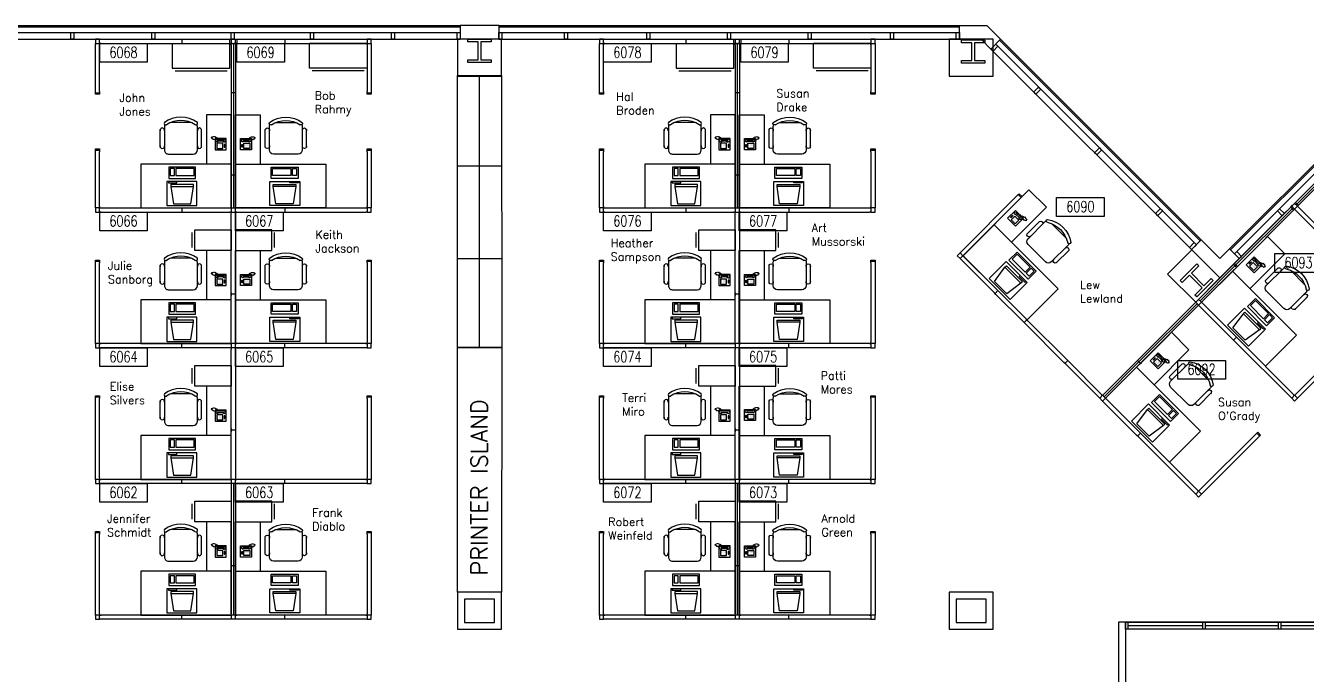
# Model space of a CAD drawing. Header units: millimetres. Extents: x 21174 to 87324, y 2476 to 67413.
# Drawn here: x 50052 to 73922, y 55317 to 67412 of the extents above; entities that cross this region are included whole.
import ezdxf
from ezdxf.enums import TextEntityAlignment as Align

# ---------------------------------------------------------------- set-up
doc = ezdxf.new("R2010")
doc.units = ezdxf.units.MM
doc.header["$MEASUREMENT"] = 0
for name, color, linetype in [('CHAIRS', 4, 'Continuous'), ('CPU', 6, 'Continuous'), ('E-B-FURR', 6, 'Continuous'), ('E-B-GLAZ', 8, 'Continuous'), ('E-B-MULL', 8, 'Continuous'), ('E-B-SHEL', 2, 'Continuous'), ('E-C-HEAD', 5, 'Continuous'), ('E-S-COLM', 8, 'Continuous'), ('EMPLOYEE', 1, 'Continuous'), ('FILE_CABINETS', 1, 'Continuous'), ('FURNITURE', 3, 'Continuous'), ('PANELS_201', 6, 'Continuous'), ('PHONES', 4, 'Continuous'), ('PRINTER_ISLAND', 7, 'Continuous'), ('RMNUM', 40, 'Continuous')]:
    doc.layers.add(name, color=color, linetype=linetype)
doc.styles.add('ARCHITXT', font='simplex.shx')
doc.styles.add('ROMANS', font='romans', dxfattribs={"width": 0.75, "height": 8})

# ---------------------------------------------------------------- blocks, each defined once
blk = doc.blocks.new('RMNUM')
at = {"layer": 'RMNUM'}
blk.add_lwpolyline([(-16.33354, 6.674702), (18.388073, 6.674702), (18.388073, -6.982766), (-16.33354, -6.982766), (-16.33354, 6.674702)], dxfattribs=at)
at = {"layer": 'RMNUM', "style": 'ROMANS', "width": 0.75}
blk.add_attdef('NUMBER', text='', height=8, dxfattribs=at).set_placement((1.027267, 0.114097), align=Align.MIDDLE_CENTER)
blk = doc.blocks.new('RECTANG')
for p, q in [((1, 1), (0, 1)), ((0, 1), (0, 0)), ((1, 0), (1, 1)), ((0, 0), (1, 0))]:
    blk.add_line(p, q)
blk = doc.blocks.new('IBMAT', base_point=(61, 306))
for p, q in [((75, 307), (75, 306)), ((81, 307), (75, 307)), ((81, 306), (81, 307))]:
    blk.add_line(p, q)
at = {"xscale": 21, "yscale": 17, "zscale": 21}
blk.add_blockref('RECTANG', (61, 306), dxfattribs=at)
blk = doc.blocks.new('KEYBOARD', base_point=(60, 294))
for p, xscale, yscale, zscale in [((60, 294), 19, 8, 19), ((61, 295), 13, 5, 13), ((75, 295), 3, 5, 3)]:
    blk.add_blockref('RECTANG', p, dxfattribs=dict(xscale=xscale, yscale=yscale, zscale=zscale))
blk = doc.blocks.new('COMPUTER')
for p, q in [((-6.64, 16.23), (-8.5, 3.5)), ((6.08, 16.23), (-6.64, 16.23)), ((8, 3.5), (6.08, 16.23)), ((-8.5, 3.5), (-8.5, 2.04)), ((8, 3.5), (-8.5, 3.5)), ((-8.5, 2.04), (8, 2.04)), ((8, 2.04), (8, 3.5))]:
    blk.add_line(p, q)
at = {"xscale": 1.033846153846154, "yscale": 1.033846153846154, "zscale": 1.033846153846154}
for name, p in [('IBMAT', (-10.86, 0)), ('KEYBOARD', (-10.05, -10.5))]:
    blk.add_blockref(name, p, dxfattribs=at)
blk = doc.blocks.new('DESK2')
for p, q in [((33, 0), (-33, 0)), ((-33, 0), (-33, -68)), ((33, -32), (33, 0)), ((-33, -32), (33, -32)), ((-15, -68), (-15, -32)), ((-33, -68), (-15, -68))]:
    blk.add_line(p, q)
blk = doc.blocks.new('CHAIR7')
for p, q in [((20, 12), (3, 12)), ((5.12, 15.04), (17.88, 15.04)), ((0, 9), (0, -9)), ((23, -7.44), (23, 7.44)), ((3, -12), (20, -12)), ((5.12, -15), (17.88, -15))]:
    blk.add_line(p, q)
for centre, radius, start, end in [((3, 9), 3, 90, 180), ((5.56, 13.54), 1.56, 73.7398, 286.2602), ((17.44, 13.54), 1.56, 253.7398, 106.2602), ((20, 9), 3, 62.41556, 90), ((22.34, 11.12), 1.1, 53.30994, 212.02741), ((4.82, 0), 19.64, 327.57575, 32.42425), ((7, 0), 20, 323.1301, 36.8699), ((3, -9), 3, 180, 270), ((5.56, -13.5), 1.56, 73.7398, 286.2602), ((17.44, -13.5), 1.56, 253.7398, 106.2602), ((20, -9), 3, 270, 297.58444), ((22.34, -11.12), 1.1, 147.97259, 306.69006)]:
    blk.add_arc(centre, radius, start, end)
blk = doc.blocks.new('FNPHONE')
for p, q in [((-9.1, 0.22), (-9.7, 0.02)), ((-8.9, 0.62), (-9.5, 0.42)), ((-8.7, 1.02), (-9.3, 0.82)), ((-8.5, 1.42), (-9.1, 1.22)), ((-8.3, 1.82), (-8.9, 1.62)), ((-7.14, 0.56), (-7.5, -0.58)), ((-7.29, 6.54), (-7.29, 1.54)), ((-6.29, 6.54), (-6.29, 1.54)), ((-3.87, 4.85), (-3.87, 4.85)), ((-3.87, 3.91), (-3.87, 3.91)), ((-3.87, 2.97), (-3.87, 2.97)), ((-3.87, 2.03), (-3.87, 2.03)), ((-2.94, 4.85), (-2.94, 4.85)), ((-2.94, 3.91), (-2.94, 3.91)), ((-2.94, 2.97), (-2.94, 2.97)), ((-2.94, 2.03), (-2.94, 2.03)), ((-2, 4.85), (-2, 4.85)), ((-2, 3.91), (-2, 3.91)), ((-2, 2.97), (-2, 2.97)), ((-2, 2.03), (-2, 2.03)), ((-9.3, -0.18), (-9.9, -0.38)), ((-9.3, -0.58), (-9.9, -0.78)), ((-9.3, -0.98), (-9.9, -1.18)), ((-9.3, -1.38), (-9.9, -1.58)), ((-9.1, -1.78), (-9.7, -1.98)), ((-8.9, -2.18), (-9.5, -2.38)), ((-8.43, -2.46), (-9.03, -2.66)), ((-7.9, -1.98), (-8.5, -2.18)), ((-7.7, -1.58), (-8.3, -1.78)), ((-7.5, -1.18), (-8.1, -1.38)), ((-7.3, -0.78), (-7.9, -0.98))]:
    blk.add_line(p, q)
for centre, start, end in [((-6.79, 6.54), 298.49146, 241.50854), ((-6.79, 1.54), 118.49146, 61.50854)]:
    blk.add_arc(centre, 1.05, start, end)
for p, xscale, yscale, zscale in [((-8.21, 0), 8.20528234483245, 8.104073169521023, 8.20528234483245), ((-4.81, 1.25), 3.75, 4.375, 3.75), ((-4.03, 6.72), 2.03125, 0.46875, 2.03125)]:
    blk.add_blockref('RECTANG', p, dxfattribs=dict(xscale=xscale, yscale=yscale, zscale=zscale))
blk = doc.blocks.new('FC15X27A')
for p, q in [((7.53125, 0), (-7.53125, 0)), ((-7.53125, 0), (-7.53125, -26.5)), ((7.53125, -26.5), (7.53125, 0)), ((-7.53125, -26.5), (7.53125, -26.5)), ((-5.53125, -28.5), (5.53125, -28.5))]:
    blk.add_line(p, q)
blk = doc.blocks.new('FC42X18D')
for p, q in [((-21, 0), (-21, -18)), ((-21, 0), (21, 0)), ((21, -18), (21, 0)), ((-21, -18), (21, -18)), ((-19, -20), (19, -20))]:
    blk.add_line(p, q)

msp = doc.modelspace()

# ---------------------------------------------------------------- linework, layer by layer
at = {"layer": 'E-B-FURR'}
for p, q in [((49669, 67157), (58153, 67157)), ((58869, 67157), (67455, 67157)), ((76758, 67157), (72672, 63068)), ((68041, 66976), (71787, 63231)), ((71335, 62779), (71859, 62255)), ((70422, 56288), (70422, 51739)), ((70550, 56288), (70422, 56288)), ((74971, 56288), (70550, 56288)), ((70550, 56288), (70550, 51867)), ((74843, 56160), (70550, 56160))]:
    msp.add_line(p, q, dxfattribs=at)
for points in [[(58920, 67157), (58102, 67157), (58102, 66467), (58920, 66467)], [(68082, 67157), (67264, 67157), (67264, 66467), (68082, 66467)], [(58920, 56848), (58102, 56848), (58102, 56158), (58920, 56158)], [(68082, 56848), (67264, 56848), (67264, 56158), (68082, 56158)], [(58792, 56720), (58230, 56720), (58230, 56286), (58792, 56286)], [(67954, 56720), (67392, 56720), (67392, 56286), (67954, 56286)]]:
    msp.add_lwpolyline(points, close=True, dxfattribs=at)
for points in [[(71335, 62779), (71787, 63231)], [(72311, 62707), (71787, 63231)], [(71859, 62255), (72311, 62707)]]:
    msp.add_lwpolyline(points, dxfattribs=at)
at = {"layer": 'E-B-GLAZ'}
for p, q in [((49669, 67412), (58153, 67412)), ((49669, 67387), (58153, 67387)), ((58869, 67412), (67455, 67412)), ((58869, 67387), (67455, 67387)), ((49669, 67285), (58153, 67285)), ((58869, 67285), (67455, 67285)), ((68204, 67139), (71944, 63399)), ((68222, 67157), (71962, 63417)), ((76365, 67125), (72492, 63249)), ((76383, 67106), (72510, 63231)), ((68132, 67066), (71872, 63327)), ((76455, 67034), (72582, 63158)), ((70601, 56160), (70601, 56288)), ((71990, 56224), (70601, 56224)), ((71990, 56160), (71990, 56288)), ((72041, 56160), (72041, 56288)), ((73404, 56224), (72041, 56224)), ((73404, 56160), (73404, 56288)), ((73455, 56160), (73455, 56288)), ((74843, 56224), (73455, 56224))]:
    msp.add_line(p, q, dxfattribs=at)
at = {"layer": 'E-B-MULL'}
for points in [[(50953, 67285), (50953, 67157), (50895, 67157), (50895, 67285)], [(52461, 67285), (52461, 67157), (52403, 67157), (52403, 67285)], [(53940, 67285), (53940, 67157), (53882, 67157), (53882, 67285)], [(55419, 67285), (55419, 67157), (55361, 67157), (55361, 67285)], [(56927, 67285), (56927, 67157), (56869, 67157), (56869, 67285)], [(58153, 67285), (58153, 67157), (58096, 67157), (58096, 67285)], [(58926, 67285), (58926, 67157), (58869, 67157), (58869, 67285)], [(60153, 67285), (60153, 67157), (60095, 67157), (60095, 67285)], [(61686, 67285), (61686, 67157), (61629, 67157), (61629, 67285)], [(63191, 67285), (63191, 67157), (63133, 67157), (63133, 67285)], [(64695, 67285), (64695, 67157), (64638, 67157), (64638, 67285)], [(66229, 67285), (66229, 67157), (66171, 67157), (66171, 67285)], [(67455, 67285), (67455, 67157), (67398, 67157), (67398, 67285)], [(68172, 67026), (68082, 66935), (68041, 66976), (68132, 67066)], [(68972, 66226), (68882, 66136), (68841, 66176), (68931, 66267)], [(70106, 65092), (70016, 65002), (69975, 65042), (70066, 65133)], [(71200, 63999), (71109, 63908), (71150, 63868), (71240, 63958)], [(73422, 63999), (73513, 63908), (73472, 63868), (73382, 63958)], [(71872, 63327), (71781, 63236), (71741, 63277), (71831, 63367)], [(72582, 63158), (72672, 63068), (72713, 63109), (72623, 63199)]]:
    msp.add_lwpolyline(points, close=True, dxfattribs=at)
at = {"layer": 'E-B-SHEL'}
for p, q in [((58153, 67412), (58153, 67157)), ((58869, 67412), (58153, 67412)), ((58869, 67412), (58869, 67157)), ((67455, 67157), (67455, 67412)), ((67455, 67412), (67967, 67412)), ((68222, 67157), (67967, 67412)), ((58869, 67157), (58153, 67157)), ((67455, 67157), (67861, 67157)), ((68041, 66976), (67861, 67157)), ((68041, 66976), (68222, 67157)), ((71962, 63417), (71781, 63236)), ((71962, 63417), (72311, 63068)), ((71781, 63236), (72311, 62707)), ((72492, 63249), (72311, 63068)), ((72672, 63068), (72311, 62707)), ((72492, 63249), (72672, 63068))]:
    msp.add_line(p, q, dxfattribs=at)
at = {"layer": 'E-C-HEAD'}
for p, q in [((70550, 56288), (74971, 56288)), ((70550, 56160), (70550, 56288)), ((70601, 56160), (70550, 56160)), ((74843, 56160), (70601, 56160))]:
    msp.add_line(p, q, dxfattribs=at)
at = {"layer": 'E-S-COLM'}
for points in [[(58294, 67107), (58294, 67159), (58729, 67158), (58729, 67107), (58537, 67107), (58536, 66775), (58728, 66775), (58728, 66723), (58294, 66724), (58294, 66775), (58485, 66775), (58486, 67107)], [(67494, 67094), (67494, 67145), (67929, 67144), (67929, 67093), (67737, 67094), (67736, 66761), (67928, 66761), (67928, 66710), (67493, 66711), (67494, 66762), (67685, 66761), (67686, 67094)], [(67494, 67094), (67494, 67145), (67929, 67144), (67929, 67093), (67737, 67094), (67736, 66761), (67928, 66761), (67928, 66710), (67493, 66711), (67494, 66762), (67685, 66761), (67686, 67094)], [(72149, 62697), (72185, 62661), (71878, 62354), (71842, 62390), (71977, 62526), (71743, 62761), (71607, 62626), (71571, 62662), (71879, 62969), (71915, 62932), (71779, 62797), (72014, 62562)]]:
    msp.add_lwpolyline(points, close=True, dxfattribs=at)
at = {"layer": 'FILE_CABINETS'}
for p, q in [((58514, 61414), (58511, 66482)), ((58102, 64797), (58922, 64798)), ((58108, 63070), (58924, 63071))]:
    msp.add_line(p, q, dxfattribs=at)
msp.add_lwpolyline([(58102, 61414), (58102, 66482), (58920, 66482), (58926, 61414)], close=True, dxfattribs=at)
at = {"layer": 'PANELS_201', "linetype": 'Continuous'}
for p, q in [((52940, 67157), (52991, 67157)), ((52940, 67080), (52991, 67080)), ((52965, 67157), (52965, 67080)), ((53885, 67157), (53885, 67080)), ((53962, 67080), (53962, 67157)), ((54857, 67157), (54908, 67157)), ((54857, 67080), (54908, 67080)), ((54882, 67157), (54882, 67080)), ((62332, 67157), (62383, 67157)), ((62332, 67080), (62383, 67080)), ((62357, 67157), (62357, 67080)), ((63277, 67157), (63277, 67080)), ((63354, 67080), (63354, 67157)), ((64248, 67157), (64299, 67157)), ((64248, 67080), (64299, 67080)), ((64274, 67157), (64274, 67080)), ((73648, 64044), (73702, 63990)), ((73757, 64044), (73702, 64098)), ((53885, 62429), (53885, 63911)), ((53962, 63911), (53962, 62429)), ((63277, 62429), (63277, 63911)), ((63354, 63911), (63354, 62429)), ((72618, 62905), (72564, 62960)), ((53885, 61509), (53885, 62378)), ((53962, 62378), (53962, 61509)), ((63277, 61509), (63277, 62378)), ((63354, 62378), (63354, 61509)), ((53885, 59899), (53885, 61381)), ((53962, 61381), (53962, 59899)), ((63277, 59899), (63277, 61381)), ((63354, 61381), (63354, 59899)), ((53885, 58979), (53885, 59848)), ((53962, 59848), (53962, 58979)), ((63277, 58979), (63277, 59848)), ((63354, 59848), (63354, 58979))]:
    msp.add_line(p, q, dxfattribs=at)
for points in [[(51432, 67157), (51355, 67157), (51355, 67080)], [(51355, 67055), (51355, 67080), (51432, 67080), (51432, 67055)], [(51458, 67080), (51432, 67080), (51432, 67157), (51458, 67157)], [(51458, 67157), (52940, 67157)], [(51458, 67080), (52940, 67080)], [(52991, 67157), (53860, 67157)], [(52991, 67080), (53860, 67080)], [(53911, 67080), (53885, 67080), (53860, 67080), (53860, 67157), (53911, 67157)], [(53860, 67157), (53885, 67157), (53885, 67080), (53860, 67080)], [(53885, 67157), (53962, 67157)], [(53885, 67055), (53885, 67080), (53962, 67080), (53962, 67055)], [(53924, 67080), (53924, 66160)], [(53937, 67157), (53962, 67157), (53988, 67157), (53988, 67080), (53937, 67080)], [(53988, 67080), (53962, 67080), (53962, 67157), (53988, 67157)], [(53988, 67157), (54857, 67157)], [(53988, 67080), (54857, 67080)], [(54908, 67157), (56390, 67157)], [(54908, 67080), (56390, 67080)], [(56390, 67157), (56415, 67157), (56415, 67080), (56390, 67080)], [(56492, 67080), (56492, 67157), (56415, 67157)], [(56415, 67055), (56415, 67080), (56492, 67080), (56492, 67055)], [(60824, 67157), (60747, 67157), (60747, 67080)], [(60747, 67055), (60747, 67080), (60824, 67080), (60824, 67055)], [(60849, 67080), (60824, 67080), (60824, 67157), (60849, 67157)], [(60849, 67157), (62332, 67157)], [(60849, 67080), (62332, 67080)], [(62383, 67157), (63252, 67157)], [(62383, 67080), (63252, 67080)], [(63252, 67157), (63277, 67157), (63277, 67080), (63252, 67080)], [(63303, 67080), (63277, 67080), (63252, 67080), (63252, 67157), (63303, 67157)], [(63277, 67157), (63354, 67157)], [(63277, 67055), (63277, 67080), (63354, 67080), (63354, 67055)], [(63315, 67080), (63315, 66160)], [(63328, 67157), (63354, 67157), (63379, 67157), (63379, 67080), (63328, 67080)], [(63379, 67080), (63354, 67080), (63354, 67157), (63379, 67157)], [(63379, 67157), (64248, 67157)], [(63379, 67080), (64248, 67080)], [(64299, 67157), (65782, 67157)], [(64299, 67080), (65782, 67080)], [(65782, 67157), (65807, 67157), (65807, 67080), (65782, 67080)], [(65884, 67080), (65884, 67157), (65807, 67157)], [(65807, 67055), (65807, 67080), (65884, 67080), (65884, 67055)], [(51355, 66186), (51355, 67055)], [(51432, 66186), (51432, 67055)], [(53885, 67055), (53885, 66186)], [(53962, 67055), (53962, 66186)], [(56415, 67055), (56415, 66186)], [(56492, 67055), (56492, 66186)], [(60747, 66186), (60747, 67055)], [(60824, 66186), (60824, 67055)], [(63277, 67055), (63277, 66186)], [(63354, 67055), (63354, 66186)], [(65807, 67055), (65807, 66186)], [(65884, 67055), (65884, 66186)], [(51432, 66186), (51432, 66160), (51432, 66135), (51355, 66135), (51355, 66186)], [(51355, 66160), (51432, 66160)], [(53885, 66186), (53885, 66135)], [(53962, 66160), (53885, 66160)], [(53885, 66135), (53885, 64652)], [(53924, 66160), (53924, 64627)], [(53962, 66186), (53962, 66135)], [(53962, 66135), (53962, 64652)], [(56492, 66186), (56492, 66160), (56492, 66135), (56415, 66135), (56415, 66186)], [(56415, 66160), (56492, 66160)], [(60824, 66186), (60824, 66160), (60824, 66135), (60747, 66135), (60747, 66186)], [(60747, 66160), (60824, 66160)], [(63277, 66186), (63277, 66135)], [(63354, 66160), (63277, 66160)], [(63277, 66135), (63277, 64652)], [(63315, 66160), (63315, 64627)], [(63354, 66186), (63354, 66135)], [(63354, 66135), (63354, 64652)], [(65884, 66186), (65884, 66160), (65884, 66135), (65807, 66135), (65807, 66186)], [(65807, 66160), (65884, 66160)], [(51355, 65061), (51355, 65087), (51355, 65112), (51432, 65112), (51432, 65061)], [(51432, 65087), (51355, 65087)], [(51355, 64039), (51355, 65061)], [(51432, 64039), (51432, 65061)], [(56415, 65061), (56415, 65087), (56415, 65112), (56492, 65112), (56492, 65061)], [(56492, 65087), (56415, 65087)], [(56415, 65061), (56415, 64039)], [(56492, 65061), (56492, 64039)], [(60747, 65061), (60747, 65087), (60747, 65112), (60824, 65112), (60824, 65061)], [(60824, 65087), (60747, 65087)], [(60747, 64039), (60747, 65061)], [(60824, 64039), (60824, 65061)], [(65807, 65061), (65807, 65087), (65807, 65112), (65884, 65112), (65884, 65061)], [(65884, 65087), (65807, 65087)], [(65807, 65061), (65807, 64039)], [(65884, 65061), (65884, 64039)], [(73721, 64116), (74552, 64947)], [(73730, 64071), (74597, 64938)], [(73775, 64062), (74606, 64893)], [(53885, 64652), (53885, 64601)], [(53962, 64627), (53885, 64627)], [(53885, 64601), (53885, 64039)], [(53924, 64627), (53924, 64013)], [(53962, 64652), (53962, 64601)], [(53962, 64601), (53962, 64039)], [(63277, 64652), (63277, 64601)], [(63354, 64627), (63277, 64627)], [(63277, 64601), (63277, 64039)], [(63315, 64627), (63315, 64013)], [(63354, 64652), (63354, 64601)], [(63354, 64601), (63354, 64039)], [(67486, 63194), (68534, 64243)], [(68534, 64243), (68552, 64261), (68570, 64279), (68625, 64224), (68588, 64188)], [(68607, 64206), (68552, 64261)], [(51432, 64039), (51432, 64013), (51355, 64013), (51355, 64039)], [(51355, 64013), (51355, 63937), (51432, 63937)], [(51458, 63937), (51432, 63937), (51432, 64013), (51458, 64013)], [(51458, 64013), (52940, 64013)], [(52940, 64013), (52991, 64013)], [(52965, 64013), (52965, 63937)], [(52991, 64013), (53860, 64013)], [(53860, 64013), (53885, 64013), (53885, 63937), (53860, 63937)], [(53885, 64039), (53885, 64013), (53962, 64013), (53962, 64039)], [(53988, 63937), (53962, 63937), (53962, 64013), (53988, 64013)], [(53988, 64013), (54857, 64013)], [(54857, 64013), (54908, 64013)], [(54882, 64013), (54882, 63937)], [(54908, 64013), (56390, 64013)], [(56390, 64013), (56415, 64013), (56415, 63937), (56390, 63937)], [(56492, 64039), (56492, 64013), (56415, 64013), (56415, 64039)], [(56415, 63937), (56492, 63937), (56492, 64013)], [(60824, 64039), (60824, 64013), (60747, 64013), (60747, 64039)], [(60747, 64013), (60747, 63937), (60824, 63937)], [(60849, 63937), (60824, 63937), (60824, 64013), (60849, 64013)], [(60849, 64013), (62332, 64013)], [(62332, 64013), (62383, 64013)], [(62357, 64013), (62357, 63937)], [(62383, 64013), (63252, 64013)], [(63252, 64013), (63277, 64013), (63277, 63937), (63252, 63937)], [(63277, 64039), (63277, 64013), (63354, 64013), (63354, 64039)], [(63379, 63937), (63354, 63937), (63354, 64013), (63379, 64013)], [(63379, 64013), (64248, 64013)], [(64248, 64013), (64299, 64013)], [(64274, 64013), (64274, 63937)], [(64299, 64013), (65782, 64013)], [(65782, 64013), (65807, 64013), (65807, 63937), (65782, 63937)], [(65884, 64039), (65884, 64013), (65807, 64013), (65807, 64039)], [(65807, 63937), (65884, 63937), (65884, 64013)], [(67540, 63140), (68588, 64188)], [(72582, 62978), (73630, 64026)], [(72591, 62932), (73675, 64017)], [(73721, 64008), (73702, 63990), (73684, 63971), (73630, 64026), (73666, 64062)], [(73630, 64026), (73648, 64044), (73702, 63990), (73684, 63971)], [(73648, 64044), (73702, 64098)], [(73684, 64080), (73702, 64098), (73721, 64116), (73775, 64062), (73739, 64026)], [(73775, 64062), (73757, 64044), (73702, 64098), (73721, 64116)], [(73721, 63971), (73702, 63990), (73757, 64044), (73775, 64026)], [(74389, 63411), (73775, 64026)], [(51458, 63937), (52940, 63937)], [(52940, 63937), (52991, 63937)], [(52991, 63937), (53860, 63937)], [(53885, 63911), (53885, 63937), (53962, 63937), (53962, 63911)], [(53988, 63937), (54857, 63937)], [(54857, 63937), (54908, 63937)], [(54908, 63937), (56390, 63937)], [(60849, 63937), (62332, 63937)], [(62332, 63937), (62383, 63937)], [(62383, 63937), (63252, 63937)], [(63277, 63911), (63277, 63937), (63354, 63937), (63354, 63911)], [(63379, 63937), (64248, 63937)], [(64248, 63937), (64299, 63937)], [(64299, 63937), (65782, 63937)], [(72636, 62923), (73684, 63971)], [(74335, 63357), (73721, 63971)], [(51355, 62991), (51355, 63017), (51355, 63042), (51432, 63042), (51432, 62991)], [(56415, 62991), (56415, 63017), (56415, 63042), (56492, 63042), (56492, 62991)], [(60747, 62991), (60747, 63017), (60747, 63042), (60824, 63042), (60824, 62991)], [(65807, 62991), (65807, 63017), (65807, 63042), (65884, 63042), (65884, 62991)], [(67468, 63176), (67414, 63122), (67468, 63068)], [(67540, 63140), (67522, 63122), (67468, 63176), (67486, 63194)], [(67486, 63050), (67468, 63068), (67522, 63122), (67540, 63104)], [(68101, 62435), (67486, 63050)], [(68155, 62490), (67540, 63104)], [(51432, 63017), (51355, 63017)], [(51355, 61509), (51355, 62991)], [(51432, 61509), (51432, 62991)], [(56492, 63017), (56415, 63017)], [(56415, 62991), (56415, 61509)], [(56492, 62991), (56492, 61509)], [(60824, 63017), (60747, 63017)], [(60747, 61509), (60747, 62991)], [(60824, 61509), (60824, 62991)], [(65884, 63017), (65807, 63017)], [(65807, 62991), (65807, 61509)], [(65884, 62991), (65884, 61509)], [(71932, 62327), (72546, 62941)], [(71941, 62282), (72591, 62932)], [(71986, 62273), (72600, 62887)], [(72546, 62941), (72564, 62960), (72582, 62978), (72636, 62923), (72600, 62887)], [(72546, 62941), (72582, 62978)], [(72564, 62960), (72618, 62905)], [(72600, 62887), (72636, 62923)], [(53885, 62429), (53885, 62378)], [(53962, 62403), (53885, 62403)], [(53962, 62429), (53962, 62378)], [(63277, 62429), (63277, 62378)], [(63354, 62403), (63277, 62403)], [(63354, 62429), (63354, 62378)], [(68137, 62399), (68101, 62435)], [(68119, 62417), (68173, 62472)], [(68643, 61893), (68137, 62399)], [(68191, 62454), (68155, 62490)], [(68697, 61948), (68191, 62454)], [(71859, 62255), (71913, 62309)], [(71986, 62273), (71968, 62255), (71913, 62309), (71932, 62327)], [(70793, 61189), (71841, 62237)], [(70802, 61143), (71886, 62228)], [(70847, 61134), (71895, 62182)], [(71841, 62237), (71859, 62255), (71913, 62201), (71895, 62182)], [(71932, 62182), (71913, 62201), (71968, 62255), (71986, 62237)], [(72546, 61568), (71932, 62182)], [(72600, 61622), (71986, 62237)], [(68679, 61857), (68643, 61893)], [(68661, 61875), (68715, 61929)], [(69402, 61134), (68679, 61857)], [(68733, 61911), (68697, 61948)], [(69456, 61189), (68733, 61911)], [(72564, 61550), (72618, 61604)], [(72636, 61586), (72600, 61622)], [(73684, 60538), (72636, 61586)], [(74769, 61586), (73721, 60538)], [(51432, 61509), (51432, 61483), (51355, 61483), (51355, 61509)], [(51355, 61483), (51355, 61407), (51432, 61407)], [(51458, 61407), (51432, 61407), (51432, 61483), (51458, 61483)], [(52940, 61483), (51458, 61483)], [(52940, 61407), (51458, 61407)], [(52991, 61483), (52940, 61483)], [(52991, 61407), (52940, 61407)], [(52965, 61407), (52965, 61483)], [(53860, 61483), (52991, 61483)], [(53860, 61407), (52991, 61407)], [(53860, 61483), (53885, 61483), (53885, 61407), (53860, 61407)], [(53962, 61509), (53962, 61483), (53885, 61483), (53885, 61509)], [(53962, 61381), (53962, 61407), (53885, 61407), (53885, 61381)], [(53988, 61407), (53962, 61407), (53962, 61483), (53988, 61483)], [(54857, 61483), (53988, 61483)], [(54857, 61407), (53988, 61407)], [(54908, 61483), (54857, 61483)], [(54908, 61407), (54857, 61407)], [(54882, 61407), (54882, 61483)], [(56390, 61483), (54908, 61483)], [(56390, 61407), (54908, 61407)], [(56390, 61483), (56415, 61483), (56415, 61407), (56390, 61407)], [(56492, 61509), (56492, 61483), (56415, 61483), (56415, 61509)], [(56415, 61407), (56492, 61407), (56492, 61483)], [(60824, 61509), (60824, 61483), (60747, 61483), (60747, 61509)], [(60747, 61483), (60747, 61407), (60824, 61407)], [(60849, 61407), (60824, 61407), (60824, 61483), (60849, 61483)], [(62332, 61483), (60849, 61483)], [(62332, 61407), (60849, 61407)], [(62383, 61483), (62332, 61483)], [(62383, 61407), (62332, 61407)], [(62357, 61407), (62357, 61483)], [(63252, 61483), (62383, 61483)], [(63252, 61407), (62383, 61407)], [(63252, 61483), (63277, 61483), (63277, 61407), (63252, 61407)], [(63354, 61509), (63354, 61483), (63277, 61483), (63277, 61509)], [(63354, 61381), (63354, 61407), (63277, 61407), (63277, 61381)], [(63379, 61407), (63354, 61407), (63354, 61483), (63379, 61483)], [(64248, 61483), (63379, 61483)], [(64248, 61407), (63379, 61407)], [(64299, 61483), (64248, 61483)], [(64299, 61407), (64248, 61407)], [(64274, 61407), (64274, 61483)], [(65782, 61483), (64299, 61483)], [(65782, 61407), (64299, 61407)], [(65782, 61483), (65807, 61483), (65807, 61407), (65782, 61407)], [(65884, 61509), (65884, 61483), (65807, 61483), (65807, 61509)], [(65807, 61407), (65884, 61407), (65884, 61483)], [(72582, 61532), (72546, 61568)], [(73630, 60484), (72582, 61532)], [(74823, 61532), (73775, 60484)], [(69438, 61098), (69402, 61134)], [(69420, 61116), (69474, 61171)], [(69492, 61152), (69456, 61189)], [(70106, 60538), (69492, 61152)], [(70143, 60538), (70757, 61152)], [(70152, 60493), (70802, 61143)], [(70757, 61152), (70793, 61189)], [(70775, 61171), (70829, 61116)], [(70811, 61098), (70847, 61134)], [(70052, 60484), (69438, 61098)], [(70197, 60484), (70811, 61098)], [(51355, 60461), (51355, 60487), (51355, 60512), (51432, 60512), (51432, 60461)], [(51432, 60487), (51355, 60487)], [(51355, 58979), (51355, 60461)], [(51432, 58979), (51432, 60461)], [(56415, 60461), (56415, 60487), (56415, 60512), (56492, 60512), (56492, 60461)], [(56492, 60487), (56415, 60487)], [(56415, 60461), (56415, 58979)], [(56492, 60461), (56492, 58979)], [(60747, 60461), (60747, 60487), (60747, 60512), (60824, 60512), (60824, 60461)], [(60824, 60487), (60747, 60487)], [(60747, 58979), (60747, 60461)], [(60824, 58979), (60824, 60461)], [(65807, 60461), (65807, 60487), (65807, 60512), (65884, 60512), (65884, 60461)], [(65884, 60487), (65807, 60487)], [(65807, 60461), (65807, 58979)], [(65884, 60461), (65884, 58979)], [(70106, 60538), (70124, 60520), (70070, 60466), (70052, 60484)], [(70124, 60412), (70070, 60466)], [(70197, 60484), (70179, 60466), (70124, 60520), (70143, 60538)], [(70143, 60393), (70124, 60412), (70179, 60466), (70197, 60448)], [(70757, 59779), (70143, 60393)], [(70811, 59833), (70197, 60448)], [(73684, 60538), (73702, 60520), (73648, 60466), (73630, 60484)], [(73648, 60466), (73702, 60412), (73757, 60466)], [(73775, 60484), (73757, 60466), (73702, 60520), (73721, 60538)], [(53885, 59899), (53885, 59848)], [(53962, 59873), (53885, 59873)], [(53962, 59899), (53962, 59848)], [(63277, 59899), (63277, 59848)], [(63354, 59873), (63277, 59873)], [(63354, 59899), (63354, 59848)], [(70793, 59743), (70757, 59779)], [(70775, 59761), (70829, 59815)], [(71841, 58695), (70793, 59743)], [(70847, 59797), (70811, 59833)], [(71895, 58749), (70847, 59797)], [(72980, 59797), (71932, 58749)], [(73034, 59743), (71986, 58695)], [(72980, 59797), (72998, 59815), (73016, 59833), (73070, 59779), (73034, 59743)], [(73052, 59761), (72998, 59815)], [(51432, 58979), (51432, 58953), (51355, 58953), (51355, 58979)], [(53962, 58979), (53962, 58953), (53885, 58953), (53885, 58979)], [(56492, 58979), (56492, 58953), (56415, 58953), (56415, 58979)], [(60824, 58979), (60824, 58953), (60747, 58953), (60747, 58979)], [(63354, 58979), (63354, 58953), (63277, 58953), (63277, 58979)], [(65884, 58979), (65884, 58953), (65807, 58953), (65807, 58979)], [(51355, 58953), (51355, 58877), (51432, 58877)], [(51458, 58877), (51432, 58877), (51432, 58953), (51458, 58953)], [(52940, 58953), (51458, 58953)], [(52940, 58877), (51458, 58877)], [(52991, 58953), (52940, 58953)], [(52991, 58877), (52940, 58877)], [(52965, 58877), (52965, 58953)], [(53860, 58953), (52991, 58953)], [(53860, 58877), (52991, 58877)], [(53860, 58953), (53885, 58953), (53885, 58877), (53860, 58877)], [(53962, 58851), (53962, 58877), (53885, 58877), (53885, 58851)], [(53885, 58851), (53885, 57369)], [(53924, 58877), (53924, 57343)], [(53988, 58877), (53962, 58877), (53962, 58953), (53988, 58953)], [(53962, 58851), (53962, 57369)], [(54857, 58953), (53988, 58953)], [(54857, 58877), (53988, 58877)], [(54908, 58953), (54857, 58953)], [(54908, 58877), (54857, 58877)], [(54882, 58877), (54882, 58953)], [(56390, 58953), (54908, 58953)], [(56390, 58877), (54908, 58877)], [(56390, 58953), (56415, 58953), (56415, 58877), (56390, 58877)], [(56415, 58877), (56492, 58877), (56492, 58953)], [(60747, 58953), (60747, 58877), (60824, 58877)], [(60849, 58877), (60824, 58877), (60824, 58953), (60849, 58953)], [(62332, 58953), (60849, 58953)], [(62332, 58877), (60849, 58877)], [(62383, 58953), (62332, 58953)], [(62383, 58877), (62332, 58877)], [(62357, 58877), (62357, 58953)], [(63252, 58953), (62383, 58953)], [(63252, 58877), (62383, 58877)], [(63252, 58953), (63277, 58953), (63277, 58877), (63252, 58877)], [(63354, 58851), (63354, 58877), (63277, 58877), (63277, 58851)], [(63277, 58851), (63277, 57369)], [(63315, 58877), (63315, 57343)], [(63379, 58877), (63354, 58877), (63354, 58953), (63379, 58953)], [(63354, 58851), (63354, 57369)], [(64248, 58953), (63379, 58953)], [(64248, 58877), (63379, 58877)], [(64299, 58953), (64248, 58953)], [(64299, 58877), (64248, 58877)], [(64274, 58877), (64274, 58953)], [(65782, 58953), (64299, 58953)], [(65782, 58877), (64299, 58877)], [(65782, 58953), (65807, 58953), (65807, 58877), (65782, 58877)], [(65807, 58877), (65884, 58877), (65884, 58953)], [(71895, 58749), (71913, 58731), (71859, 58677), (71841, 58695)], [(71986, 58695), (71968, 58677), (71913, 58731), (71932, 58749)], [(71859, 58677), (71913, 58623), (71968, 58677)], [(51355, 57931), (51355, 57957), (51355, 57982), (51432, 57982), (51432, 57931)], [(51432, 57957), (51355, 57957)], [(51355, 56449), (51355, 57931)], [(51432, 56449), (51432, 57931)], [(56415, 57931), (56415, 57957), (56415, 57982), (56492, 57982), (56492, 57931)], [(56492, 57957), (56415, 57957)], [(56415, 57931), (56415, 56449)], [(56492, 57931), (56492, 56449)], [(60747, 57931), (60747, 57957), (60747, 57982), (60824, 57982), (60824, 57931)], [(60824, 57957), (60747, 57957)], [(60747, 56449), (60747, 57931)], [(60824, 56449), (60824, 57931)], [(65807, 57931), (65807, 57957), (65807, 57982), (65884, 57982), (65884, 57931)], [(65884, 57957), (65807, 57957)], [(65807, 57931), (65807, 56449)], [(65884, 57931), (65884, 56449)], [(53885, 57369), (53885, 57318)], [(53962, 57343), (53885, 57343)], [(53885, 57318), (53885, 56449)], [(53924, 57343), (53924, 56423)], [(53962, 57369), (53962, 57318)], [(53962, 57318), (53962, 56449)], [(63277, 57369), (63277, 57318)], [(63354, 57343), (63277, 57343)], [(63277, 57318), (63277, 56449)], [(63315, 57343), (63315, 56423)], [(63354, 57369), (63354, 57318)], [(63354, 57318), (63354, 56449)], [(51432, 56449), (51432, 56423), (51355, 56423), (51355, 56449)], [(51355, 56423), (51355, 56347), (51432, 56347)], [(51458, 56347), (51432, 56347), (51432, 56423), (51458, 56423)], [(52940, 56423), (51458, 56423)], [(52940, 56347), (51458, 56347)], [(52991, 56423), (52940, 56423)], [(52991, 56347), (52940, 56347)], [(52965, 56347), (52965, 56423)], [(53860, 56423), (52991, 56423)], [(53860, 56347), (52991, 56347)], [(53860, 56423), (53885, 56423), (53885, 56347), (53860, 56347)], [(53962, 56449), (53962, 56423), (53885, 56423), (53885, 56449)], [(53962, 56347), (53885, 56347)], [(53988, 56347), (53962, 56347), (53962, 56423), (53988, 56423)], [(54857, 56423), (53988, 56423)], [(54857, 56347), (53988, 56347)], [(54908, 56423), (54857, 56423)], [(54908, 56347), (54857, 56347)], [(54882, 56347), (54882, 56423)], [(56390, 56423), (54908, 56423)], [(56390, 56347), (54908, 56347)], [(56390, 56423), (56415, 56423), (56415, 56347), (56390, 56347)], [(56492, 56449), (56492, 56423), (56415, 56423), (56415, 56449)], [(56415, 56347), (56492, 56347), (56492, 56423)], [(60824, 56449), (60824, 56423), (60747, 56423), (60747, 56449)], [(60747, 56423), (60747, 56347), (60824, 56347)], [(60849, 56347), (60824, 56347), (60824, 56423), (60849, 56423)], [(62332, 56423), (60849, 56423)], [(62332, 56347), (60849, 56347)], [(62383, 56423), (62332, 56423)], [(62383, 56347), (62332, 56347)], [(62357, 56347), (62357, 56423)], [(63252, 56423), (62383, 56423)], [(63252, 56347), (62383, 56347)], [(63252, 56423), (63277, 56423), (63277, 56347), (63252, 56347)], [(63354, 56449), (63354, 56423), (63277, 56423), (63277, 56449)], [(63354, 56347), (63277, 56347)], [(63379, 56347), (63354, 56347), (63354, 56423), (63379, 56423)], [(64248, 56423), (63379, 56423)], [(64248, 56347), (63379, 56347)], [(64299, 56423), (64248, 56423)], [(64299, 56347), (64248, 56347)], [(64274, 56347), (64274, 56423)], [(65782, 56423), (64299, 56423)], [(65782, 56347), (64299, 56347)], [(65782, 56423), (65807, 56423), (65807, 56347), (65782, 56347)], [(65884, 56449), (65884, 56423), (65807, 56423), (65807, 56449)], [(65807, 56347), (65884, 56347), (65884, 56423)]]:
    msp.add_lwpolyline(points, dxfattribs=at)
at = {"layer": 'PRINTER_ISLAND'}
msp.add_lwpolyline([(58102, 56848), (58102, 61414), (58926, 61414), (58920, 56848)], close=True, dxfattribs=at)

# ---------------------------------------------------------------- block references
at = {"xscale": 25.55555555555543, "yscale": 25.55555555555543, "zscale": 25.55555555555543}
for p, values in [((51850, 66910), {'NUMBER': '6068'}), ((54405, 66910), {'NUMBER': '6069'}), ((61241, 66910), {'NUMBER': '6078'}), ((63797, 66910), {'NUMBER': '6079'}), ((69684, 64035), {'NUMBER': '6090'}), ((51850, 63766), {'NUMBER': '6066'}), ((54380, 63766), {'NUMBER': '6067'}), ((61241, 63766), {'NUMBER': '6076'}), ((63771, 63766), {'NUMBER': '6077'}), ((73749, 62991), {'NUMBER': '6093'}), ((51850, 61236), {'NUMBER': '6064'}), ((54380, 61236), {'NUMBER': '6065'}), ((61241, 61236), {'NUMBER': '6074'}), ((63771, 61236), {'NUMBER': '6075'}), ((71942, 61001), {'NUMBER': '6092'}), ((51850, 58706), {'NUMBER': '6062'}), ((54380, 58706), {'NUMBER': '6063'}), ((61241, 58706), {'NUMBER': '6072'}), ((63771, 58706), {'NUMBER': '6073'})]:
    msp.add_blockref('RMNUM', p, dxfattribs=at).add_auto_attribs(values)
at = {"layer": 'CHAIRS', "lineweight": -3, "yscale": 25.55555555555543, "zscale": 25.55555555555543}
for p, xscale, rotation in [((52946, 65018), 25.55555555555543, 89.99999999999999), ((54902, 65018), -25.55555555555543, 270), ((62338, 65018), 25.55555555555543, 89.99999999999999), ((64293, 65018), -25.55555555555543, 270), ((68897, 63168), -25.55555555555543, 225), ((52946, 62488), 25.55555555555543, 89.99999999999999), ((54902, 62488), -25.55555555555543, 270), ((62338, 62488), 25.55555555555543, 89.99999999999999), ((64293, 62488), -25.55555555555543, 270), ((73342, 62301), -25.55555555555543, 225), ((71554, 60512), -25.55555555555543, 225), ((52946, 59958), 25.55555555555543, 89.99999999999999), ((62338, 59958), 25.55555555555543, 89.99999999999999), ((64293, 59958), -25.55555555555543, 270), ((52946, 57428), 25.55555555555543, 89.99999999999999), ((54902, 57428), -25.55555555555543, 270), ((62338, 57428), 25.55555555555543, 89.99999999999999), ((64293, 57428), -25.55555555555543, 270)]:
    msp.add_blockref('CHAIR7', p, dxfattribs=dict(at, xscale=xscale, rotation=rotation))
at = {"layer": 'CPU', "lineweight": -3, "yscale": 25.55555555555543, "zscale": 25.55555555555543}
for p, xscale, rotation in [((52964, 64505), 25.55555555555543, 180), ((54884, 64505), -25.55555555555543, 180), ((62356, 64505), 25.55555555555543, 180), ((64275, 64505), -25.55555555555543, 180), ((68521, 62818), -25.55555555555543, 134.9999999999999), ((72967, 61951), -25.55555555555543, 134.9999999999999), ((52964, 61975), 25.55555555555543, 180), ((54884, 61975), -25.55555555555543, 180), ((62356, 61975), 25.55555555555543, 180), ((64275, 61975), -25.55555555555543, 180), ((71178, 60162), -25.55555555555543, 134.9999999999999), ((52964, 59445), 25.55555555555543, 180), ((62356, 59445), 25.55555555555543, 180), ((64275, 59445), -25.55555555555543, 180), ((52964, 56915), 25.55555555555543, 180), ((54884, 56915), -25.55555555555543, 180), ((62356, 56915), 25.55555555555543, 180), ((64275, 56915), -25.55555555555543, 180)]:
    msp.add_blockref('COMPUTER', p, dxfattribs=dict(at, xscale=xscale, rotation=rotation))
at = {"layer": 'FURNITURE', "lineweight": -3, "yscale": 25.55555555555543, "zscale": 25.55555555555543}
for p, xscale in [((53323, 67080), 25.55555555555543), ((55879, 67080), -25.55555555555543), ((62715, 67080), 25.55555555555543), ((65270, 67080), -25.55555555555543)]:
    msp.add_blockref('FC42X18D', p, dxfattribs=dict(at, xscale=xscale))
for name, p, xscale, rotation in [('DESK2', (53042, 64013), 25.55555555555543, 180), ('DESK2', (54805, 64013), -25.55555555555543, 180), ('DESK2', (62434, 64013), 25.55555555555543, 180), ('DESK2', (64197, 64013), -25.55555555555543, 180), ('DESK2', (68119, 62526), -25.55555555555543, 134.9999999999999), ('FC15X27A', (53885, 63414), -25.55555555555543, 270), ('FC15X27A', (53962, 63414), 25.55555555555543, 90), ('FC15X27A', (63277, 63414), -25.55555555555543, 270), ('FC15X27A', (63354, 63414), 25.55555555555543, 90), ('DESK2', (72564, 61658), -25.55555555555543, 134.9999999999999), ('DESK2', (53042, 61483), 25.55555555555543, 180), ('DESK2', (54805, 61483), -25.55555555555543, 180), ('DESK2', (62434, 61483), 25.55555555555543, 180), ('DESK2', (64197, 61483), -25.55555555555543, 180), ('DESK2', (70775, 59869), -25.55555555555543, 134.9999999999999), ('FC15X27A', (53885, 60884), -25.55555555555543, 270), ('FC15X27A', (63277, 60884), -25.55555555555543, 270), ('FC15X27A', (63354, 60884), 25.55555555555543, 90), ('DESK2', (53042, 58953), 25.55555555555543, 180), ('DESK2', (62434, 58953), 25.55555555555543, 180), ('DESK2', (64197, 58953), -25.55555555555543, 180), ('FC15X27A', (53885, 58354), -25.55555555555543, 270), ('FC15X27A', (53962, 58354), 25.55555555555543, 90), ('FC15X27A', (63277, 58354), -25.55555555555543, 270), ('FC15X27A', (63354, 58354), 25.55555555555543, 90), ('DESK2', (53042, 56423), 25.55555555555543, 180), ('DESK2', (54805, 56423), -25.55555555555543, 180), ('DESK2', (62434, 56423), 25.55555555555543, 180), ('DESK2', (64197, 56423), -25.55555555555543, 180)]:
    msp.add_blockref(name, p, dxfattribs=dict(at, xscale=xscale, rotation=rotation))
at = {"layer": 'PHONES', "lineweight": -3, "yscale": 25.55555555555543, "zscale": 25.55555555555543}
for p, xscale, rotation in [((53583, 65095), 25.55555555555543, 270), ((54265, 65095), -25.55555555555543, 90), ((62974, 65095), 25.55555555555543, 270), ((63657, 65095), -25.55555555555543, 90), ((68501, 63673), -25.55555555555543, 45), ((72947, 62805), -25.55555555555543, 45), ((53583, 62565), 25.55555555555543, 270), ((54265, 62565), -25.55555555555543, 90), ((62974, 62565), 25.55555555555543, 270), ((63657, 62565), -25.55555555555543, 90), ((71158, 61016), -25.55555555555543, 45), ((53583, 60035), 25.55555555555543, 270), ((62974, 60035), 25.55555555555543, 270), ((63657, 60048), -25.55555555555543, 90), ((53583, 57505), 25.55555555555543, 270), ((54265, 57505), -25.55555555555543, 90), ((62974, 57505), 25.55555555555543, 270), ((63657, 57505), -25.55555555555543, 90)]:
    msp.add_blockref('FNPHONE', p, dxfattribs=dict(at, xscale=xscale, rotation=rotation))

# ---------------------------------------------------------------- texts
at = {"layer": 'EMPLOYEE', "lineweight": -3, "attachment_point": 1, "style": 'ARCHITXT'}
for s, insert, char_height, width in [('\\A1;John\\PJones', (51799, 66145), 153.3, 557.59), ('\\A1;Bob\\PRahmy', (55439, 66187), 153.3, 659.77), ('\\A1;Hal\\PBroden', (61060, 66165), 153.3, 660.3), ('\\A1;Susan\\PDrake', (64043, 66226), 153.3, 583), ('\\A1;Keith\\PJackson', (55453, 63593), 153.3, 765.31), ('\\A1;Art\\PMussorski', (64702, 63721), 153.3, 933.6), ('\\A1;Heather\\PSampson', (60956, 63436), 153.33, 880.57), ('\\A1;Julie\\PSanborg', (51586, 63014), 153.3, 785.91), ('\\A1;Lew\\PLewland', (69703, 62656), 153.3, 766.77), ('\\A1;Patti\\PMores', (64869, 60964), 153.3, 570.97), ('\\A1;Elise\\PSilvers', (51619, 60763), 153.3, 624.84), ('\\A1;Terri\\PMiro', (61171, 60551), 153.3, 420.67), ("\\A1;Susan\\PO'Grady", (72275, 60470), 153.3, 778.59), ('\\A1;Jennifer\\PSchmidt', (51569, 58298), 153.33, 762.59), ('\\A1;Frank\\PDiablo', (55392, 58410), 153.3, 582.79), ('\\A1;Arnold\\PGreen', (64884, 58299), 153.3, 604.34), ('\\A1;Robert\\PWeinfeld', (60910, 58238), 153.3, 815.3)]:
    msp.add_mtext(s, dxfattribs=dict(at, insert=insert, char_height=char_height, width=width))
at = {"layer": 'PRINTER_ISLAND', "style": 'ARCHITXT'}
msp.add_text('PRINTER ISLAND', height=306.67, rotation=90, dxfattribs=at).set_placement((58659, 57159))

doc.saveas('drawing.dxf')
